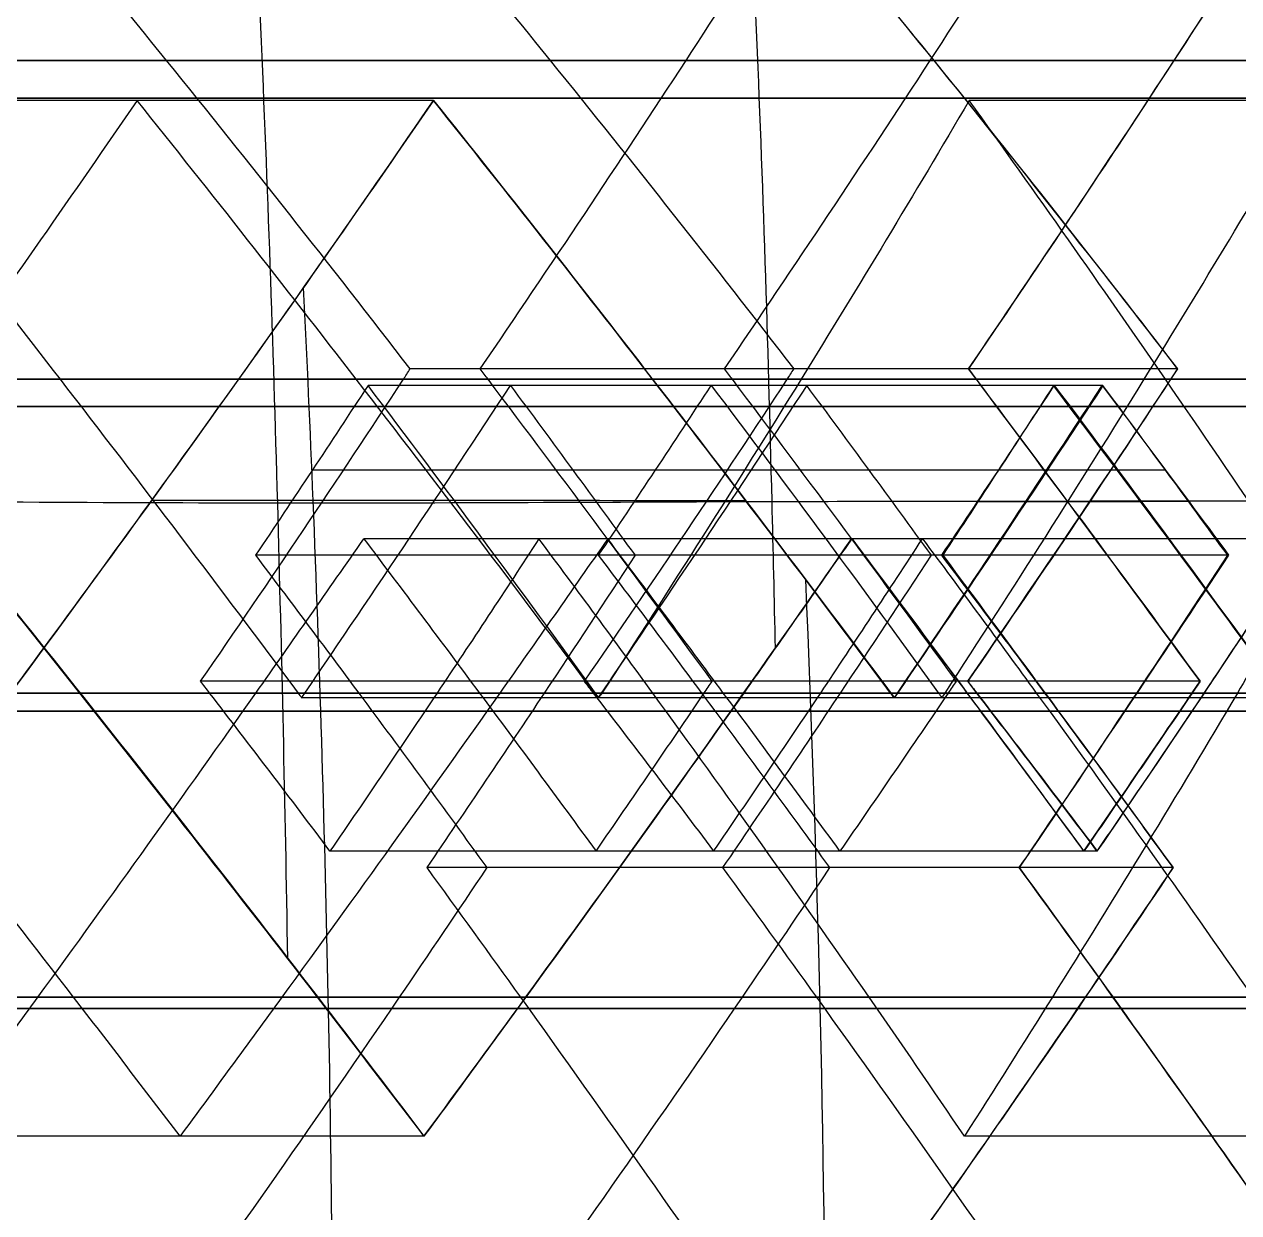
# Model space of a CAD drawing. Header units: millimetres. Extents: x -184 to 184, y -148 to 146.
# Drawn here: x 79.29 to 92.44, y 1.73 to 14.6 of the extents above; entities that cross this region are included whole.
import ezdxf

# ---------------------------------------------------------------- set-up
doc = ezdxf.new("R2010")
doc.units = ezdxf.units.MM
doc.header["$MEASUREMENT"] = 0
doc.layers.add('Tyre', color=7, linetype='Continuous', true_color=0x000000)

msp = doc.modelspace()

# ---------------------------------------------------------------- linework, layer by layer
at = {"layer": 'Tyre'}
for p, q in [((89.134, 14.206, -98.044), (80.828, 14.206, -92.181)), ((91.734, 14.206, 95.616), (86.452, 14.206, 86.929)), ((83.717, 13.774, -102.9), (77.3, 13.774, -95.013)), ((96.948, 13.774, 90.542), (89.518, 13.774, 83.602)), ((91.771, 10.867, -95.993), (83.464, 10.867, -90.129)), ((89.508, 10.867, 98.106), (84.225, 10.867, 89.419)), ((81.607, 10.755, -104.886), (75.191, 10.755, -96.999)), ((86.09, 10.755, -101.238), (79.674, 10.755, -93.352)), ((90.44, 10.688, 97.364), (83.009, 10.688, 90.425)), ((91.698, 10.755, -96.072), (83.392, 10.755, -90.209)), ((89.592, 10.755, 98.039), (84.309, 10.755, 89.352)), ((90.967, 10.688, -96.872), (84.551, 10.688, -88.985)), ((95.129, 10.755, 92.797), (87.698, 10.755, 85.857)), ((99.074, 10.755, 88.573), (91.643, 10.755, 81.633)), ((89.835, 9.769, 98.003), (82.404, 9.769, 91.063)), ((91.646, 9.769, -96.312), (85.229, 9.769, -88.425)), ((88.246, 9.028, 99.417), (82.963, 9.028, 90.73)), ((93.165, 9.028, -94.823), (84.859, 9.028, -88.96)), ((89.221, 8.849, 98.634), (81.79, 8.849, 91.694)), ((92.317, 8.849, -95.742), (85.9, 8.849, -87.856)), ((89.502, 7.485, -98.353), (81.196, 7.485, -92.49)), ((92.018, 7.485, 96.004), (86.736, 7.485, 87.317)), ((79.887, 7.358, 106.427), (74.605, 7.358, 97.74)), ((89.6, 7.358, -98.274), (81.294, 7.358, -92.411)), ((87.077, 7.358, 100.573), (81.795, 7.358, 91.886)), ((88.667, 7.358, -99.253), (82.251, 7.358, -91.367)), ((88.706, 7.306, -99.222), (82.29, 7.306, -91.335)), ((88.742, 7.358, -99.187), (82.325, 7.358, -91.3)), ((90.339, 7.358, 97.724), (82.908, 7.358, 90.785)), ((92.064, 7.358, -96.003), (83.757, 7.358, -90.139)), ((89.498, 7.358, 98.399), (84.215, 7.358, 89.712)), ((91.333, 7.358, -96.796), (84.917, 7.358, -88.909)), ((92.901, 7.358, 95.302), (85.471, 7.358, 88.362)), ((92.939, 7.306, 95.269), (85.508, 7.306, 88.329)), ((92.973, 7.358, 95.232), (85.542, 7.358, 88.293)), ((94.398, 7.358, -93.736), (86.092, 7.358, -87.873)), ((91.932, 7.358, 96.096), (86.65, 7.358, 87.409)), ((100.729, 7.358, -86.962), (92.422, 7.358, -81.099)), ((90.904, 5.646, -97.189), (82.597, 5.646, -91.326)), ((90.761, 5.646, 97.323), (85.478, 5.646, 88.636)), ((90.06, 5.467, -98.098), (83.644, 5.467, -90.211)), ((91.726, 5.467, 96.543), (84.295, 5.467, 89.603)), ((82.463, 4.065, 104.595), (77.18, 4.065, 95.908)), ((84.718, 4.065, 102.76), (79.435, 4.065, 94.073)), ((90.778, 4.065, 97.496), (83.348, 4.065, 90.556)), ((91.075, 4.065, -97.218), (84.659, 4.065, -89.332)), ((96.741, 4.065, -91.531), (88.434, 4.065, -85.668)), ((98.725, 4.065, -89.407), (90.419, 4.065, -83.543)), ((83.615, 2.56, 103.718), (78.333, 2.56, 95.032)), ((97.772, 2.56, -90.497), (89.466, 2.56, -84.634))]:
    msp.add_line(p, q, dxfattribs=at)
at = {"layer": 'Tyre', "extrusion": (0, 1, 0)}
for centre, radius in [((-0.002, 0, 14.206), 128.204), ((-0.002, 0, 13.797), 124.225), ((-0.002, 0, 10.755), 128.486), ((-0.002, 0, 10.46), 124.497), ((-0.002, 0, 7.358), 128.687), ((-0.002, 0, 7.163), 124.692), ((-0.002, 0, 4.065), 128.817), ((-0.002, 0, 3.943), 124.819)]:
    msp.add_circle(centre, radius, dxfattribs=at)
at = {"layer": 'Tyre'}
msp.add_rational_spline([(124.908, -1), (124.899, 0.648), (124.852, 3.37), (124.703, 7.19), (124.51, 10.476), (124.241, 13.803), (123.885, 17.123), (123.447, 20.287), (122.914, 23.337), (122.382, 25.762), (121.876, 27.676), (121.473, 29.022), (121.019, 30.364), (120.504, 31.689), (119.916, 32.98), (119.282, 34.161), (118.6, 35.23), (117.867, 36.188), (117.08, 37.039), (116.233, 37.786), (115.316, 38.436), (114.316, 38.994), (113.29, 39.429), (112.303, 39.744), (111.37, 39.972), (110.434, 40.151), (109.448, 40.297), (108.053, 40.454), (106.229, 40.583), (104.168, 40.664), (102.469, 40.714), (100.862, 40.765), (98.576, 40.845), (95.534, 40.953), (92.055, 41.027), (88.75, 41.006), (85.989, 40.877), (83.68, 40.669), (81.135, 40.355), (78.503, 39.914), (75.856, 39.4), (73.023, 38.814), (69.451, 38.037), (65.86, 37.301), (63.547, 36.882), (62.11, 36.639), (60.938, 36.448), (59.572, 36.216), (58.351, 35.988), (57.164, 35.736), (56.018, 35.449), (54.92, 35.119), (53.877, 34.739), (52.894, 34.3), (52.008, 33.814), (51.259, 33.315), (50.623, 32.811), (50.04, 32.273), (49.446, 31.644), (48.829, 30.902), (48.177, 30.029), (47.482, 29.009), (46.733, 27.826), (45.919, 26.462), (45.033, 24.906), (44.425, 23.8), (44.107, 23.214), (43.548, 22.185), (42.425, 21.852), (41.395, 22.411), (40.365, 22.97), (40.033, 24.094), (40.592, 25.123), (40.918, 25.724), (41.546, 26.866), (42.468, 28.485), (43.332, 29.934), (44.151, 31.225), (44.937, 32.377), (45.928, 33.701), (46.949, 34.867), (48.028, 35.859), (48.719, 36.406), (49.341, 36.845), (50.085, 37.323), (51.104, 37.882), (52.367, 38.446), (54.076, 39.07), (56.246, 39.655), (58.964, 40.183), (61.016, 40.511), (62.851, 40.821), (64.209, 41.067), (65.356, 41.291), (65.845, 41.388)], [1, 1, 1, 1, 1, 1, 1, 1, 1, 1, 1, 1, 1, 1, 1, 1, 1, 1, 1, 1, 1, 1, 1, 1, 1, 1, 1, 1, 1, 1, 1, 1, 1, 1, 1, 1, 1, 1, 1, 1, 1, 1, 1, 1, 1, 1, 1, 1, 1, 1, 1, 1, 1, 1, 1, 1, 1, 1, 1, 1, 1, 1, 1, 1, 1, 1, 1, 0.804737854124, 0.804737854124, 1, 0.804737854124, 0.804737854124, 1, 1, 1, 1, 1, 1, 1, 1, 1, 1, 1, 1, 1, 1, 1, 1, 1, 1, 1, 1, 1, 1, 1], degree=3, knots=[108.808161, 108.808161, 108.808161, 108.808161, 113.797806, 117.050963, 120.384493, 123.764065, 127.157029, 130.495748, 133.432543, 136.531448, 138.010553, 139.427952, 140.785725, 142.299625, 143.730997, 145.080211, 146.354941, 147.566982, 148.730546, 149.859582, 150.982584, 152.130155, 153.322278, 154.351013, 155.264868, 156.228395, 157.237577, 158.282271, 160.478196, 162.77302, 164.528358, 165.625496, 167.63875, 171.454833, 174.845134, 178.172394, 181.46365, 183.210579, 185.191777, 189.227557, 191.289376, 193.356007, 197.987497, 202.358965, 204.453946, 205.107121, 206.770472, 208.049456, 209.304378, 210.53038, 211.723419, 212.88081, 214.002049, 215.083552, 216.138252, 217.057687, 217.805612, 218.594294, 219.457372, 220.42327, 221.517158, 222.754637, 224.159674, 225.759065, 227.563848, 229.580823, 229.580823, 229.580823, 232.751771, 232.751771, 232.751771, 235.92272, 235.92272, 235.92272, 237.99271, 239.869536, 241.564302, 243.099876, 244.499475, 245.786993, 248.107402, 249.180378, 250.222553, 250.775012, 251.486183, 252.898229, 254.292224, 255.672174, 258.401626, 261.089395, 264.054222, 264.696193, 266.723908, 268.233507, 268.233507, 268.233507, 268.233507], dxfattribs=at)
for points, knots in [([(82.14, 4.485, 104.838), (82.113, 6.133, 104.792), (81.999, 11.233, 104.592), (81.668, 19.656, 103.984), (80.887, 26.716, 102.795), (80.268, 30.155, 101.804)], [48.246566, 48.246566, 48.246566, 48.246566, 53.199346, 63.599665, 73.908799, 73.908799, 73.908799, 73.908799]), ([(87.42, 7.845, 100.24), (87.409, 8.374, 100.215), (87.317, 12.364, 100.016), (87.089, 18.671, 99.549), (86.453, 24.502, 98.621), (86.127, 26.844, 98.137)], [51.609654, 51.609654, 51.609654, 51.609654, 53.199346, 63.599665, 70.617441, 70.617441, 70.617441, 70.617441]), ([(94.042, 7.845, -94.056), (94.018, 8.374, -94.043), (93.826, 12.364, -93.938), (93.375, 18.671, -93.678), (92.493, 24.502, -92.98), (92.032, 26.844, -92.622)], [51.609654, 51.609654, 51.609654, 51.609654, 53.199346, 63.599665, 70.617441, 70.617441, 70.617441, 70.617441]), ([(76.191, 10.867, -108.861), (77.018, 11.98, -108.189), (77.83, 13.094, -107.498), (78.623, 14.206, -106.785), (79.368, 15.25, -106.117), (80.096, 16.293, -105.431), (80.808, 17.335, -104.725)], [910.614409, 910.614409, 910.614409, 910.614409, 915.238083, 915.238083, 915.238083, 919.575217, 919.575217, 919.575217, 919.575217]), ([(83.464, 10.867, -90.129), (82.605, 11.984, -90.832), (81.727, 13.097, -91.516), (80.828, 14.206, -92.181), (79.979, 15.254, -92.809), (79.112, 16.297, -93.419), (78.226, 17.335, -94.01)], [-571.634047, -571.634047, -571.634047, -571.634047, -566.910086, -566.910086, -566.910086, -562.448075, -562.448075, -562.448075, -562.448075]), ([(82.379, 17.335, -96.942), (83.265, 16.297, -96.351), (84.132, 15.254, -95.74), (84.981, 14.206, -95.112), (85.88, 13.097, -94.448), (86.758, 11.984, -93.763), (87.618, 10.867, -93.061)], [562.448075, 562.448075, 562.448075, 562.448075, 566.910086, 566.910086, 566.910086, 571.634047, 571.634047, 571.634047, 571.634047]), ([(84.225, 10.867, 89.419), (84.984, 11.984, 88.61), (85.727, 13.097, 87.78), (86.452, 14.206, 86.929), (87.136, 15.254, 86.124), (87.804, 16.297, 85.301), (88.454, 17.335, 84.458)], [-571.634047, -571.634047, -571.634047, -571.634047, -566.910086, -566.910086, -566.910086, -562.448075, -562.448075, -562.448075, -562.448075]), ([(86.532, 17.335, -99.873), (87.418, 16.297, -99.282), (88.285, 15.254, -98.672), (89.134, 14.206, -98.044), (90.033, 13.097, -97.379), (90.912, 11.984, -96.695), (91.771, 10.867, -95.993)], [562.448075, 562.448075, 562.448075, 562.448075, 566.910086, 566.910086, 566.910086, 571.634047, 571.634047, 571.634047, 571.634047]), ([(91.776, 10.867, -95.998), (90.955, 11.937, -96.671), (90.115, 13.002, -97.326), (88.366, 15.159, -98.618), (87.456, 16.249, -99.252), (86.534, 17.335, -99.876)], [-68.94071, -68.94071, -68.94071, -68.94071, -64.42064, -64.42064, -59.754737, -59.754737, -59.754737, -59.754737]), ([(91.095, 17.335, 88.801), (90.445, 16.297, 89.645), (89.777, 15.254, 90.468), (89.093, 14.206, 91.272), (88.368, 13.097, 92.123), (87.626, 11.984, 92.953), (86.866, 10.867, 93.762)], [562.448075, 562.448075, 562.448075, 562.448075, 566.910086, 566.910086, 566.910086, 571.634047, 571.634047, 571.634047, 571.634047]), ([(93.737, 17.335, 93.145), (93.087, 16.297, 93.988), (92.419, 15.254, 94.811), (91.734, 14.206, 95.616), (91.01, 13.097, 96.467), (90.267, 11.984, 97.297), (89.508, 10.867, 98.106)], [562.448075, 562.448075, 562.448075, 562.448075, 566.910086, 566.910086, 566.910086, 571.634047, 571.634047, 571.634047, 571.634047]), ([(89.513, 10.867, 98.111), (90.241, 11.937, 97.338), (90.951, 13.002, 96.545), (92.359, 15.159, 94.888), (93.054, 16.249, 94.024), (93.739, 17.335, 93.147)], [-68.94071, -68.94071, -68.94071, -68.94071, -64.42064, -64.42064, -59.754737, -59.754737, -59.754737, -59.754737]), ([(91.538, 17.335, 80.825), (92.29, 16.293, 80.163), (93.025, 15.25, 79.483), (93.742, 14.206, 78.786), (94.507, 13.094, 78.043), (95.252, 11.98, 77.281), (95.979, 10.867, 76.501)], [-919.575217, -919.575217, -919.575217, -919.575217, -915.238083, -915.238083, -915.238083, -910.614409, -910.614409, -910.614409, -910.614409]), ([(80.508, 13.774, -98.956), (79.82, 12.769, -99.635), (79.116, 11.762, -100.296), (78.399, 10.755, -100.942), (77.593, 9.623, -101.668), (76.77, 8.491, -102.375), (75.931, 7.358, -103.061), (75.918, 7.341, -103.072), (75.906, 7.323, -103.083), (75.893, 7.306, -103.093)], [896.70612, 896.70612, 896.70612, 896.70612, 900.890738, 900.890738, 900.890738, 905.594487, 905.594487, 905.594487, 905.666646, 905.666646, 905.666646, 905.666646]), ([(77.3, 13.774, -95.013), (78.104, 12.769, -94.476), (78.896, 11.762, -93.922), (79.674, 10.755, -93.352), (80.549, 9.623, -92.71), (81.408, 8.491, -92.048), (82.251, 7.358, -91.367), (82.264, 7.341, -91.356), (82.277, 7.323, -91.346), (82.29, 7.306, -91.335)], [-896.70612, -896.70612, -896.70612, -896.70612, -892.521502, -892.521502, -892.521502, -887.817752, -887.817752, -887.817752, -887.745593, -887.745593, -887.745593, -887.745593]), ([(83.717, 13.774, -102.9), (83.028, 12.769, -103.578), (82.324, 11.762, -104.24), (81.607, 10.755, -104.886), (80.801, 9.623, -105.612), (79.978, 8.491, -106.318), (79.139, 7.358, -107.005), (79.126, 7.341, -107.015), (79.114, 7.323, -107.026), (79.101, 7.306, -107.036)], [896.70612, 896.70612, 896.70612, 896.70612, 900.890738, 900.890738, 900.890738, 905.594487, 905.594487, 905.594487, 905.666646, 905.666646, 905.666646, 905.666646]), ([(85.498, 7.306, -95.279), (85.485, 7.323, -95.289), (85.472, 7.341, -95.3), (85.459, 7.358, -95.31), (84.616, 8.491, -95.991), (83.757, 9.623, -96.654), (82.882, 10.755, -97.295), (82.104, 11.762, -97.866), (81.313, 12.769, -98.42), (80.508, 13.774, -98.956)], [887.745593, 887.745593, 887.745593, 887.745593, 887.817752, 887.817752, 887.817752, 892.521502, 892.521502, 892.521502, 896.70612, 896.70612, 896.70612, 896.70612]), ([(88.706, 7.306, -99.222), (88.693, 7.323, -99.233), (88.68, 7.341, -99.243), (88.667, 7.358, -99.253), (87.824, 8.491, -99.935), (86.965, 9.623, -100.597), (86.09, 10.755, -101.238), (85.312, 11.762, -101.809), (84.521, 12.769, -102.363), (83.717, 13.774, -102.9)], [887.745593, 887.745593, 887.745593, 887.745593, 887.817752, 887.817752, 887.817752, 892.521502, 892.521502, 892.521502, 896.70612, 896.70612, 896.70612, 896.70612]), ([(89.518, 13.774, 83.602), (88.928, 12.769, 84.368), (88.321, 11.762, 85.12), (87.698, 10.755, 85.857), (86.999, 9.623, 86.686), (86.28, 8.491, 87.498), (85.542, 7.358, 88.293), (85.531, 7.341, 88.305), (85.52, 7.323, 88.317), (85.508, 7.306, 88.329)], [-896.70612, -896.70612, -896.70612, -896.70612, -892.521502, -892.521502, -892.521502, -887.817752, -887.817752, -887.817752, -887.745593, -887.745593, -887.745593, -887.745593]), ([(89.224, 7.306, 91.799), (89.235, 7.323, 91.787), (89.246, 7.341, 91.775), (89.258, 7.358, 91.762), (89.995, 8.491, 90.968), (90.714, 9.623, 90.156), (91.414, 10.755, 89.327), (92.036, 11.762, 88.589), (92.643, 12.769, 87.838), (93.233, 13.774, 87.072)], [887.745593, 887.745593, 887.745593, 887.745593, 887.817752, 887.817752, 887.817752, 892.521502, 892.521502, 892.521502, 896.70612, 896.70612, 896.70612, 896.70612]), ([(93.96, 7.306, 79.28), (93.949, 7.323, 79.292), (93.937, 7.341, 79.304), (93.926, 7.358, 79.316), (93.183, 8.491, 80.106), (92.423, 9.623, 80.879), (91.643, 10.755, 81.633), (90.95, 11.762, 82.305), (90.242, 12.769, 82.961), (89.518, 13.774, 83.602)], [-905.666646, -905.666646, -905.666646, -905.666646, -905.594487, -905.594487, -905.594487, -900.890738, -900.890738, -900.890738, -896.70612, -896.70612, -896.70612, -896.70612]), ([(82.312, -13.749, -104.247), (82.35, -12.954, -104.293), (82.537, -8.694, -104.511), (82.708, -0.961, -104.658), (82.537, 6.745, -104.513), (82.35, 10.979, -104.293), (82.312, 11.747, -104.248)], [30.013322, 30.013322, 30.013322, 30.013322, 32.39871, 42.799028, 53.199346, 55.50591, 55.50591, 55.50591, 55.50591]), ([(81.196, 7.485, -92.49), (81.946, 8.573, -91.745), (82.679, 9.663, -90.985), (83.392, 10.755, -90.209), (83.416, 10.792, -90.182), (83.44, 10.83, -90.156), (83.464, 10.867, -90.129)], [-576.341863, -576.341863, -576.341863, -576.341863, -571.789323, -571.789323, -571.789323, -571.634047, -571.634047, -571.634047, -571.634047]), ([(86.736, 7.485, 87.317), (85.941, 8.573, 88.015), (85.132, 9.663, 88.693), (84.309, 10.755, 89.352), (84.281, 10.792, 89.374), (84.253, 10.83, 89.397), (84.225, 10.867, 89.419)], [-576.341863, -576.341863, -576.341863, -576.341863, -571.789323, -571.789323, -571.789323, -571.634047, -571.634047, -571.634047, -571.634047]), ([(87.618, 10.867, -93.061), (87.593, 10.83, -93.087), (87.569, 10.792, -93.114), (87.545, 10.755, -93.14), (86.832, 9.663, -93.916), (86.1, 8.573, -94.677), (85.349, 7.485, -95.422)], [571.634047, 571.634047, 571.634047, 571.634047, 571.789323, 571.789323, 571.789323, 576.341863, 576.341863, 576.341863, 576.341863]), ([(86.866, 10.867, 93.762), (86.895, 10.83, 93.74), (86.923, 10.792, 93.718), (86.951, 10.755, 93.695), (87.774, 9.663, 93.037), (88.582, 8.573, 92.358), (89.377, 7.485, 91.66)], [571.634047, 571.634047, 571.634047, 571.634047, 571.789323, 571.789323, 571.789323, 576.341863, 576.341863, 576.341863, 576.341863]), ([(91.771, 10.867, -95.993), (91.746, 10.83, -96.019), (91.722, 10.792, -96.046), (91.698, 10.755, -96.072), (90.985, 9.663, -96.848), (90.253, 8.573, -97.608), (89.502, 7.485, -98.353)], [571.634047, 571.634047, 571.634047, 571.634047, 571.789323, 571.789323, 571.789323, 576.341863, 576.341863, 576.341863, 576.341863]), ([(89.508, 10.867, 98.106), (89.536, 10.83, 98.084), (89.564, 10.792, 98.061), (89.592, 10.755, 98.039), (90.415, 9.663, 97.38), (91.223, 8.573, 96.702), (92.018, 7.485, 96.004)], [571.634047, 571.634047, 571.634047, 571.634047, 571.789323, 571.789323, 571.789323, 576.341863, 576.341863, 576.341863, 576.341863]), ([(82.29, 7.306, -91.335), (82.301, 7.323, -91.323), (82.313, 7.341, -91.312), (82.325, 7.358, -91.3), (83.084, 8.469, -90.546), (83.826, 9.58, -89.775), (84.551, 10.688, -88.985)], [-887.745593, -887.745593, -887.745593, -887.745593, -887.673264, -887.673264, -887.673264, -883.046825, -883.046825, -883.046825, -883.046825]), ([(85.508, 7.306, 88.329), (85.496, 7.323, 88.34), (85.483, 7.341, 88.351), (85.471, 7.358, 88.362), (84.667, 8.469, 89.067), (83.847, 9.58, 89.755), (83.009, 10.688, 90.425)], [-887.745593, -887.745593, -887.745593, -887.745593, -887.673264, -887.673264, -887.673264, -883.046825, -883.046825, -883.046825, -883.046825]), ([(87.759, 10.688, -92.929), (87.034, 9.58, -93.718), (86.292, 8.469, -94.49), (85.533, 7.358, -95.243), (85.522, 7.341, -95.255), (85.51, 7.323, -95.267), (85.498, 7.306, -95.279)], [883.046825, 883.046825, 883.046825, 883.046825, 887.673264, 887.673264, 887.673264, 887.745593, 887.745593, 887.745593, 887.745593]), ([(86.725, 10.688, 93.895), (87.562, 9.58, 93.225), (88.382, 8.469, 92.537), (89.186, 7.358, 91.832), (89.199, 7.341, 91.821), (89.211, 7.323, 91.81), (89.224, 7.306, 91.799)], [883.046825, 883.046825, 883.046825, 883.046825, 887.673264, 887.673264, 887.673264, 887.745593, 887.745593, 887.745593, 887.745593]), ([(90.967, 10.688, -96.872), (90.242, 9.58, -97.662), (89.5, 8.469, -98.433), (88.742, 7.358, -99.187), (88.73, 7.341, -99.198), (88.718, 7.323, -99.21), (88.706, 7.306, -99.222)], [883.046825, 883.046825, 883.046825, 883.046825, 887.673264, 887.673264, 887.673264, 887.745593, 887.745593, 887.745593, 887.745593]), ([(90.44, 10.688, 97.364), (91.277, 9.58, 96.695), (92.098, 8.469, 96.007), (92.901, 7.358, 95.302), (92.914, 7.341, 95.291), (92.926, 7.323, 95.28), (92.939, 7.306, 95.269)], [883.046825, 883.046825, 883.046825, 883.046825, 887.673264, 887.673264, 887.673264, 887.745593, 887.745593, 887.745593, 887.745593]), ([(75.993, 9.44, 109.116), (76.155, 9.439, 109.002), (78.198, 9.434, 107.569), (82.058, 9.404, 104.718), (86.772, 9.434, 100.754), (89.522, 9.435, 98.234), (90.58, 9.434, 97.232)], [7.386594, 7.386594, 7.386594, 7.386594, 7.979294, 14.867092, 21.754891, 26.053138, 26.053138, 26.053138, 26.053138]), ([(87.101, 9.439, -100.484), (85.579, 9.441, -101.813), (83.441, 9.441, -103.584), (81.252, 9.442, -105.275), (80.666, 9.442, -105.72)], [-4.98254, -4.98254, -4.98254, -4.98254, 1.091495, 3.297259, 3.297259, 3.297259, 3.297259]), ([(103.677, 9.44, -83.26), (103.553, 9.439, -83.414), (101.984, 9.434, -85.355), (98.875, 9.404, -89.011), (94.599, 9.434, -93.444), (91.897, 9.435, -96.015), (90.825, 9.434, -97.003)], [7.386594, 7.386594, 7.386594, 7.386594, 7.979294, 14.867092, 21.754891, 26.053138, 26.053138, 26.053138, 26.053138]), ([(80.974, 2.56, 99.375), (80.592, 3.061, 99.671), (80.208, 3.563, 99.963), (79.821, 4.065, 100.251), (78.975, 5.162, 100.881), (78.117, 6.259, 101.492), (77.246, 7.358, 102.083), (76.805, 7.915, 102.383), (76.36, 8.472, 102.677), (75.912, 9.028, 102.967)], [592.682117, 592.682117, 592.682117, 592.682117, 594.77019, 594.77019, 594.77019, 599.334927, 599.334927, 599.334927, 601.648115, 601.648115, 601.648115, 601.648115]), ([(78.333, 2.56, 95.032), (78.703, 3.062, 94.716), (79.07, 3.564, 94.396), (79.435, 4.065, 94.073), (80.235, 5.165, 93.362), (81.022, 6.263, 92.634), (81.795, 7.358, 91.886), (82.188, 7.915, 91.506), (82.577, 8.472, 91.12), (82.963, 9.028, 90.73)], [-592.682117, -592.682117, -592.682117, -592.682117, -590.584816, -590.584816, -590.584816, -585.980748, -585.980748, -585.980748, -583.637199, -583.637199, -583.637199, -583.637199]), ([(83.615, 2.56, 103.718), (83.233, 3.061, 104.014), (82.849, 3.563, 104.306), (82.462, 4.065, 104.594), (81.616, 5.162, 105.224), (80.758, 6.259, 105.835), (79.887, 7.358, 106.427), (79.446, 7.915, 106.726), (79.001, 8.472, 107.021), (78.553, 9.028, 107.31)], [592.682117, 592.682117, 592.682117, 592.682117, 594.77019, 594.77019, 594.77019, 599.334927, 599.334927, 599.334927, 601.648115, 601.648115, 601.648115, 601.648115]), ([(85.604, 9.028, 95.074), (85.219, 8.472, 95.464), (84.829, 7.915, 95.849), (84.436, 7.358, 96.23), (83.664, 6.263, 96.977), (82.877, 5.165, 97.706), (82.076, 4.065, 98.416), (81.712, 3.564, 98.74), (81.344, 3.062, 99.059), (80.974, 2.56, 99.375)], [583.637199, 583.637199, 583.637199, 583.637199, 585.980748, 585.980748, 585.980748, 590.584816, 590.584816, 590.584816, 592.682117, 592.682117, 592.682117, 592.682117]), ([(84.859, 9.028, -88.96), (84.496, 8.471, -89.357), (84.129, 7.914, -89.75), (83.757, 7.358, -90.139), (83.376, 6.787, -90.539), (82.989, 6.216, -90.934), (82.597, 5.646, -91.326)], [-583.637199, -583.637199, -583.637199, -583.637199, -581.314455, -581.314455, -581.314455, -578.930474, -578.930474, -578.930474, -578.930474]), ([(82.963, 9.028, 90.73), (83.384, 8.471, 90.396), (83.801, 7.914, 90.056), (84.215, 7.358, 89.712), (84.64, 6.787, 89.358), (85.061, 6.216, 89), (85.478, 5.646, 88.636)], [-583.637199, -583.637199, -583.637199, -583.637199, -581.314455, -581.314455, -581.314455, -578.930474, -578.930474, -578.930474, -578.930474]), ([(88.246, 9.028, 99.417), (87.86, 8.472, 99.807), (87.471, 7.915, 100.193), (87.077, 7.358, 100.573), (86.305, 6.263, 101.321), (85.518, 5.165, 102.049), (84.717, 4.065, 102.759), (84.353, 3.564, 103.083), (83.985, 3.062, 103.403), (83.615, 2.56, 103.718)], [583.637199, 583.637199, 583.637199, 583.637199, 585.980748, 585.980748, 585.980748, 590.584816, 590.584816, 590.584816, 592.682117, 592.682117, 592.682117, 592.682117]), ([(89.466, 2.56, -84.634), (89.126, 3.062, -84.981), (88.782, 3.564, -85.326), (88.434, 4.065, -85.668), (87.671, 5.165, -86.418), (86.89, 6.263, -87.153), (86.092, 7.358, -87.873), (85.686, 7.915, -88.239), (85.274, 8.472, -88.602), (84.859, 9.028, -88.96)], [-592.682117, -592.682117, -592.682117, -592.682117, -590.584816, -590.584816, -590.584816, -585.980748, -585.980748, -585.980748, -583.637199, -583.637199, -583.637199, -583.637199]), ([(88.119, 5.646, 92.979), (87.702, 6.216, 93.343), (87.281, 6.787, 93.702), (86.856, 7.358, 94.055), (86.443, 7.914, 94.4), (86.025, 8.471, 94.739), (85.604, 9.028, 95.074)], [578.930474, 578.930474, 578.930474, 578.930474, 581.314455, 581.314455, 581.314455, 583.637199, 583.637199, 583.637199, 583.637199]), ([(86.751, 5.646, -94.257), (87.142, 6.216, -93.866), (87.529, 6.787, -93.47), (87.911, 7.358, -93.071), (88.282, 7.914, -92.682), (88.65, 8.471, -92.288), (89.012, 9.028, -91.891)], [578.930474, 578.930474, 578.930474, 578.930474, 581.314455, 581.314455, 581.314455, 583.637199, 583.637199, 583.637199, 583.637199]), ([(90.761, 5.646, 97.323), (90.343, 6.216, 97.687), (89.922, 6.787, 98.045), (89.498, 7.358, 98.399), (89.084, 7.914, 98.743), (88.667, 8.471, 99.083), (88.246, 9.028, 99.417)], [578.930474, 578.930474, 578.930474, 578.930474, 581.314455, 581.314455, 581.314455, 583.637199, 583.637199, 583.637199, 583.637199]), ([(89.012, 9.028, -91.891), (89.428, 8.472, -91.533), (89.839, 7.915, -91.171), (90.245, 7.358, -90.805), (91.044, 6.263, -90.085), (91.824, 5.165, -89.35), (92.587, 4.065, -88.6), (92.935, 3.564, -88.258), (93.279, 3.062, -87.913), (93.62, 2.56, -87.565)], [583.637199, 583.637199, 583.637199, 583.637199, 585.980748, 585.980748, 585.980748, 590.584816, 590.584816, 590.584816, 592.682117, 592.682117, 592.682117, 592.682117]), ([(93.395, 9.028, -79.828), (93.076, 8.472, -80.256), (92.751, 7.915, -80.679), (92.422, 7.358, -81.099), (91.773, 6.259, -81.928), (91.105, 5.162, -82.742), (90.419, 4.065, -83.543), (90.105, 3.563, -83.91), (89.788, 3.061, -84.273), (89.466, 2.56, -84.634)], [-601.648115, -601.648115, -601.648115, -601.648115, -599.334927, -599.334927, -599.334927, -594.77019, -594.77019, -594.77019, -592.682117, -592.682117, -592.682117, -592.682117]), ([(90.904, 5.646, -97.189), (91.295, 6.216, -96.798), (91.682, 6.787, -96.402), (92.064, 7.358, -96.003), (92.436, 7.914, -95.613), (92.803, 8.471, -95.22), (93.165, 9.028, -94.823)], [578.930474, 578.930474, 578.930474, 578.930474, 581.314455, 581.314455, 581.314455, 583.637199, 583.637199, 583.637199, 583.637199]), ([(81.79, 8.849, 91.694), (82.166, 8.353, 91.395), (82.539, 7.855, 91.091), (82.908, 7.358, 90.785), (83.376, 6.728, 90.396), (83.838, 6.098, 90.003), (84.295, 5.467, 89.603)], [-880.501748, -880.501748, -880.501748, -880.501748, -878.427803, -878.427803, -878.427803, -875.802513, -875.802513, -875.802513, -875.802513]), ([(85.9, 8.849, -87.856), (85.576, 8.353, -88.21), (85.248, 7.855, -88.561), (84.917, 7.358, -88.909), (84.498, 6.728, -89.349), (84.073, 6.098, -89.783), (83.644, 5.467, -90.211)], [-880.501748, -880.501748, -880.501748, -880.501748, -878.427803, -878.427803, -878.427803, -875.802513, -875.802513, -875.802513, -875.802513]), ([(88.01, 5.467, 93.073), (87.553, 6.098, 93.473), (87.091, 6.728, 93.866), (86.624, 7.358, 94.255), (86.254, 7.855, 94.561), (85.882, 8.353, 94.864), (85.506, 8.849, 95.164)], [875.802513, 875.802513, 875.802513, 875.802513, 878.427803, 878.427803, 878.427803, 880.501748, 880.501748, 880.501748, 880.501748]), ([(86.852, 5.467, -94.155), (87.281, 6.098, -93.726), (87.706, 6.728, -93.292), (88.125, 7.358, -92.852), (88.456, 7.855, -92.505), (88.784, 8.353, -92.154), (89.109, 8.849, -91.799)], [875.802513, 875.802513, 875.802513, 875.802513, 878.427803, 878.427803, 878.427803, 880.501748, 880.501748, 880.501748, 880.501748]), ([(91.726, 5.467, 96.543), (91.269, 6.098, 96.943), (90.806, 6.728, 97.336), (90.339, 7.358, 97.724), (89.97, 7.855, 98.031), (89.597, 8.353, 98.334), (89.221, 8.849, 98.634)], [875.802513, 875.802513, 875.802513, 875.802513, 878.427803, 878.427803, 878.427803, 880.501748, 880.501748, 880.501748, 880.501748]), ([(90.06, 5.467, -98.098), (90.49, 6.098, -97.67), (90.914, 6.728, -97.236), (91.333, 7.358, -96.796), (91.665, 7.855, -96.448), (91.992, 8.353, -96.097), (92.317, 8.849, -95.742)], [875.802513, 875.802513, 875.802513, 875.802513, 878.427803, 878.427803, 878.427803, 880.501748, 880.501748, 880.501748, 880.501748]), ([(87.747, -10.588, -99.984), (87.881, -7.386, -100.112), (88.046, -0.987, -100.209), (87.885, 5.411, -100.119), (87.748, 8.587, -99.986)], [33.173921, 33.173921, 33.173921, 33.173921, 42.799028, 52.345621, 52.345621, 52.345621, 52.345621]), ([(82.597, 5.646, -91.326), (82.168, 6.218, -91.692), (81.733, 6.788, -92.054), (81.294, 7.358, -92.411), (81.261, 7.4, -92.438), (81.229, 7.443, -92.464), (81.196, 7.485, -92.49)], [-578.930474, -578.930474, -578.930474, -578.930474, -576.520703, -576.520703, -576.520703, -576.341863, -576.341863, -576.341863, -576.341863]), ([(85.349, 7.485, -95.422), (85.382, 7.443, -95.396), (85.414, 7.4, -95.369), (85.447, 7.358, -95.343), (85.886, 6.788, -94.985), (86.321, 6.218, -94.624), (86.751, 5.646, -94.257)], [576.341863, 576.341863, 576.341863, 576.341863, 576.520703, 576.520703, 576.520703, 578.930474, 578.930474, 578.930474, 578.930474]), ([(85.478, 5.646, 88.636), (85.873, 6.218, 88.232), (86.263, 6.788, 87.823), (86.65, 7.358, 87.409), (86.678, 7.4, 87.378), (86.707, 7.443, 87.348), (86.736, 7.485, 87.317)], [-578.930474, -578.930474, -578.930474, -578.930474, -576.520703, -576.520703, -576.520703, -576.341863, -576.341863, -576.341863, -576.341863]), ([(89.377, 7.485, 91.66), (89.348, 7.443, 91.691), (89.32, 7.4, 91.722), (89.291, 7.358, 91.753), (88.904, 6.788, 92.167), (88.514, 6.218, 92.575), (88.119, 5.646, 92.979)], [576.341863, 576.341863, 576.341863, 576.341863, 576.520703, 576.520703, 576.520703, 578.930474, 578.930474, 578.930474, 578.930474]), ([(89.502, 7.485, -98.353), (89.535, 7.442, -98.327), (89.567, 7.4, -98.301), (89.6, 7.358, -98.274), (90.039, 6.788, -97.917), (90.474, 6.218, -97.555), (90.904, 5.646, -97.189)], [576.341863, 576.341863, 576.341863, 576.341863, 576.520703, 576.520703, 576.520703, 578.930474, 578.930474, 578.930474, 578.930474]), ([(92.018, 7.485, 96.004), (91.989, 7.442, 96.034), (91.961, 7.4, 96.065), (91.932, 7.358, 96.096), (91.546, 6.788, 96.51), (91.155, 6.218, 96.919), (90.761, 5.646, 97.323)], [576.341863, 576.341863, 576.341863, 576.341863, 576.520703, 576.520703, 576.520703, 578.930474, 578.930474, 578.930474, 578.930474]), ([(75.864, 5.467, 109.447), (76.241, 5, 109.206), (76.616, 4.532, 108.962), (76.989, 4.065, 108.714), (78.014, 2.78, 108.033), (79.023, 1.495, 107.325), (80.015, 0.212, 106.593)], [606.596371, 606.596371, 606.596371, 606.596371, 608.53853, 608.53853, 608.53853, 613.876934, 613.876934, 613.876934, 613.876934]), ([(84.295, 5.467, 89.603), (83.982, 5, 89.924), (83.666, 4.532, 90.241), (83.348, 4.065, 90.556), (82.472, 2.78, 91.421), (81.574, 1.495, 92.265), (80.655, 0.212, 93.087)], [-875.802513, -875.802513, -875.802513, -875.802513, -873.860353, -873.860353, -873.860353, -868.521949, -868.521949, -868.521949, -868.521949]), ([(83.644, 5.467, -90.211), (83.985, 5, -89.921), (84.323, 4.532, -89.628), (84.659, 4.065, -89.332), (85.582, 2.78, -88.517), (86.485, 1.495, -87.679), (87.368, 0.212, -86.818)], [-875.802513, -875.802513, -875.802513, -875.802513, -873.860353, -873.860353, -873.860353, -868.521949, -868.521949, -868.521949, -868.521949]), ([(84.371, 0.212, 96.557), (85.29, 1.495, 95.735), (86.187, 2.78, 94.891), (87.063, 4.065, 94.026), (87.382, 4.532, 93.711), (87.697, 5, 93.394), (88.01, 5.467, 93.073)], [868.521949, 868.521949, 868.521949, 868.521949, 873.860353, 873.860353, 873.860353, 875.802513, 875.802513, 875.802513, 875.802513]), ([(90.576, 0.212, -90.762), (89.693, 1.495, -91.622), (88.79, 2.78, -92.46), (87.867, 4.065, -93.275), (87.531, 4.532, -93.571), (87.193, 5, -93.865), (86.852, 5.467, -94.155)], [868.521949, 868.521949, 868.521949, 868.521949, 873.860353, 873.860353, 873.860353, 875.802513, 875.802513, 875.802513, 875.802513]), ([(91.726, 5.467, 96.543), (91.011, 4.4, 97.274), (90.281, 3.333, 97.989), (88.777, 1.177, 99.41), (88.003, 0.087, 100.112), (87.227, -1.001, 100.816)], [-373.109176, -373.109176, -373.109176, -373.109176, -368.676402, -368.676402, -364.144796, -364.144796, -364.144796, -364.144796]), ([(88.086, 0.212, 100.027), (89.005, 1.495, 99.205), (89.903, 2.78, 98.361), (90.778, 4.065, 97.496), (91.097, 4.532, 97.181), (91.413, 5, 96.864), (91.726, 5.467, 96.543)], [868.521949, 868.521949, 868.521949, 868.521949, 873.860353, 873.860353, 873.860353, 875.802513, 875.802513, 875.802513, 875.802513]), ([(90.06, 5.467, -98.098), (90.838, 4.4, -97.436), (91.601, 3.333, -96.756), (93.121, 1.177, -95.352), (93.875, 0.087, -94.628), (94.63, -1.001, -93.902)], [-373.109176, -373.109176, -373.109176, -373.109176, -368.676402, -368.676402, -364.144796, -364.144796, -364.144796, -364.144796]), ([(93.784, 0.212, -94.705), (92.901, 1.495, -95.566), (91.998, 2.78, -96.404), (91.075, 4.065, -97.219), (90.74, 4.532, -97.515), (90.401, 5, -97.808), (90.06, 5.467, -98.098)], [868.521949, 868.521949, 868.521949, 868.521949, 873.860353, 873.860353, 873.860353, 875.802513, 875.802513, 875.802513, 875.802513])]:
    msp.add_open_spline(points, degree=3, knots=knots, dxfattribs=at)
for points in [[(80.809, 17.335, -104.727), (79.376, 15.24, -106.142), (77.747, 12.965, -107.589), (76.191, 10.867, -108.861)], [(79.101, 7.306, -107.036), (80.678, 9.434, -105.747), (82.268, 11.651, -104.341), (83.718, 13.774, -102.901)], [(83.718, 13.774, -102.901), (85.406, 11.66, -101.77), (87.132, 9.424, -100.5), (88.708, 7.306, -99.224)], [(89.502, 7.485, -98.353), (90.276, 8.61, -97.58), (91.034, 9.737, -96.795), (91.776, 10.867, -95.998)], [(92.018, 7.485, 96.004), (91.194, 8.61, 96.723), (90.359, 9.737, 97.426), (89.513, 10.867, 98.111)], [(83.009, 10.688, 90.425), (82.609, 10.075, 90.853), (82.202, 9.462, 91.276), (81.79, 8.849, 91.694)], [(84.551, 10.688, -88.985), (85.006, 10.075, -88.615), (85.455, 9.462, -88.238), (85.9, 8.849, -87.856)], [(85.506, 8.849, 95.164), (85.918, 9.462, 94.746), (86.324, 10.075, 94.323), (86.725, 10.688, 93.895)], [(89.109, 8.849, -91.799), (88.664, 9.462, -92.181), (88.214, 10.075, -92.558), (87.759, 10.688, -92.929)], [(88.708, 7.306, -99.224), (89.473, 8.435, -98.453), (90.22, 9.561, -97.663), (90.958, 10.687, -96.862)], [(89.221, 8.849, 98.634), (89.633, 9.462, 98.216), (90.039, 10.075, 97.793), (90.44, 10.688, 97.364)], [(90.431, 10.687, 97.355), (90.036, 10.075, 97.789), (89.636, 9.463, 98.219), (89.232, 8.85, 98.645)], [(92.94, 7.306, 95.27), (92.12, 8.435, 95.982), (91.28, 9.561, 96.673), (90.431, 10.687, 97.355)], [(90.958, 10.687, -96.862), (91.418, 10.075, -96.497), (91.875, 9.463, -96.128), (92.327, 8.85, -95.754)], [(92.317, 8.849, -95.742), (91.872, 9.462, -96.125), (91.422, 10.075, -96.501), (90.967, 10.688, -96.872)], [(89.613, 9.43, 98.241), (90.207, 9.43, 97.686), (90.793, 9.431, 97.138), (91.373, 9.433, 96.591)], [(91.898, 9.43, -96.107), (91.304, 9.43, -96.661), (90.717, 9.431, -97.208), (90.132, 9.433, -97.75)], [(78.556, 9.029, 107.313), (80.296, 6.868, 106.195), (81.979, 4.714, 104.994), (83.615, 2.56, 103.718)], [(83.615, 2.56, 103.718), (85.213, 4.726, 102.355), (86.755, 6.881, 100.923), (88.247, 9.029, 99.419)], [(88.247, 9.029, 99.419), (89.096, 7.899, 98.737), (89.934, 6.772, 98.038), (90.759, 5.646, 97.321)], [(93.167, 9.029, -94.825), (92.428, 7.899, -95.625), (91.674, 6.772, -96.413), (90.902, 5.646, -97.187)], [(89.232, 8.85, 98.645), (90.071, 7.723, 97.953), (90.906, 6.596, 97.256), (91.726, 5.467, 96.543)], [(92.327, 8.85, -95.754), (91.58, 7.723, -96.544), (90.827, 6.596, -97.329), (90.06, 5.467, -98.098)], [(90.902, 5.646, -97.187), (90.441, 6.26, -97.581), (89.974, 6.873, -97.97), (89.502, 7.485, -98.353)], [(90.759, 5.646, 97.321), (91.183, 6.26, 96.888), (91.603, 6.873, 96.449), (92.018, 7.485, 96.004)], [(80.942, -1.001, 105.885), (79.298, 1.152, 107.151), (77.607, 3.308, 108.335), (75.864, 5.467, 109.447)]]:
    msp.add_open_spline(points, degree=3, dxfattribs=at)

doc.saveas('drawing.dxf')
